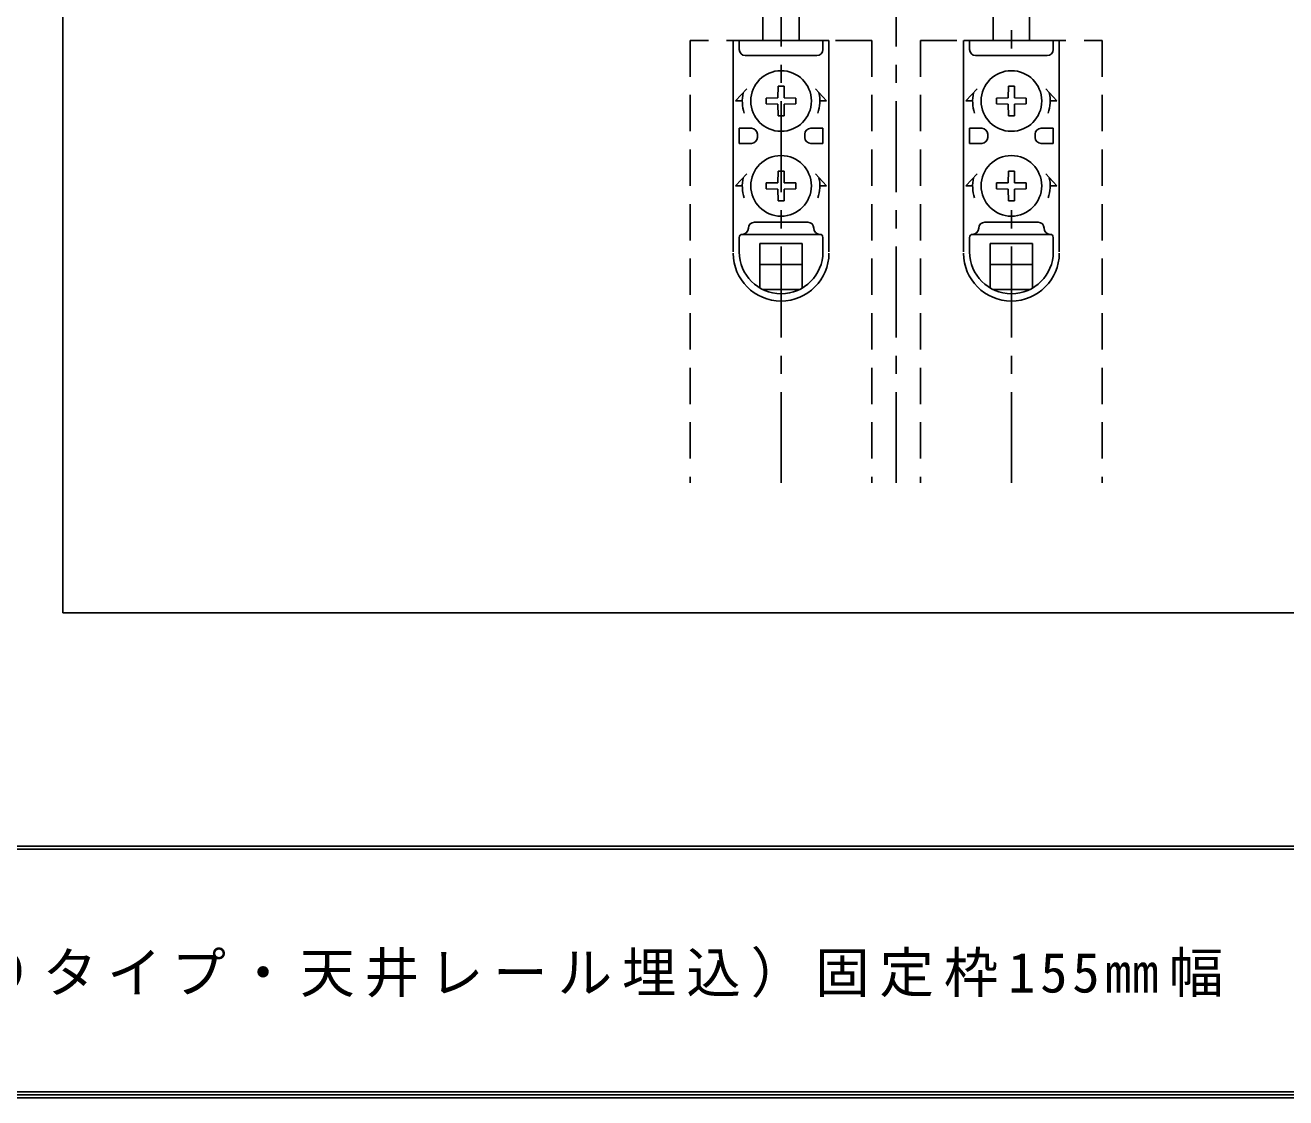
# Model space of a CAD drawing. Units: millimetres, scale not verified. Extents: x -584 to 586, y -431 to 418.
# Drawn here: x -304.6 to -96.6, y -420.5 to -243.6 of the extents above; entities that cross this region are included whole.
import ezdxf

# ---------------------------------------------------------------- set-up
doc = ezdxf.new("R2010")
doc.units = ezdxf.units.MM
doc.header["$LTSCALE"] = 3
doc.linetypes.add('CHAIN1', pattern=[8, 5, -1, 1, -1])
doc.linetypes.add('DASHED2', pattern=[3, 2, -1])
for name, color, linetype in [('0-A_文字', 3, 'Continuous'), ('0-B_寸法', 7, 'Continuous'), ('F-1_枠', 6, 'Continuous'), ('F-A_文字', 7, 'Continuous')]:
    doc.layers.add(name, color=color, linetype=linetype)
doc.styles.add('ＭＳ ゴシック', font='')
doc.styles.get('ＭＳ ゴシック').set_extended_font_data('MS Gothic')

msp = doc.modelspace()

# ---------------------------------------------------------------- linework, layer by layer
at = {"layer": '0-A_文字'}
msp.add_line((-298.415, -340.5), (13.632, -340.5), dxfattribs=at)
at = {"layer": '0-B_寸法', "color": 3}
msp.add_line((-298.415, -340.5), (-298.415, -91.941), dxfattribs=at)
at = {"layer": '0-B_寸法', "color": 4, "linetype": 'CHAIN1'}
for p, q in [((-160.891, -319.075), (-160.891, -190.708)), ((-179.891, -319.075), (-179.891, -202.39)), ((-141.891, -202.39), (-141.891, -249.36)), ((-141.891, -319.075), (-141.891, -272.258))]:
    msp.add_line(p, q, dxfattribs=at)
at = {"layer": '0-B_寸法'}
for p, q in [((-182.891, -241.06), (-182.891, -246.06)), ((-176.891, -246.06), (-176.891, -241.06)), ((-144.891, -246.06), (-144.891, -241.06)), ((-138.891, -241.06), (-138.891, -246.06)), ((-172.035, -246.06), (-187.835, -246.06)), ((-172.035, -246.06), (-187.835, -246.06)), ((-187.792, -246.06), (-187.792, -280.96)), ((-186.792, -246.06), (-186.792, -247.56)), ((-172.992, -246.06), (-172.992, -247.56)), ((-171.992, -246.06), (-171.992, -280.96)), ((-149.79, -246.06), (-149.79, -280.96)), ((-149.748, -246.06), (-133.948, -246.06)), ((-149.748, -246.06), (-133.948, -246.06)), ((-148.79, -246.06), (-148.79, -247.56)), ((-134.99, -246.06), (-134.99, -247.56)), ((-133.99, -246.06), (-133.99, -280.96)), ((-173.992, -248.56), (-185.792, -248.56)), ((-147.79, -248.56), (-135.99, -248.56)), ((-180.412, -255.54), (-180.378, -253.61)), ((-180.378, -253.61), (-179.406, -253.61)), ((-179.372, -255.54), (-179.406, -253.61)), ((-142.41, -255.54), (-142.376, -253.61)), ((-141.404, -253.61), (-142.376, -253.61)), ((-141.371, -255.54), (-141.404, -253.61)), ((-185.549, -254.06), (-187.392, -256.06)), ((-180.412, -255.54), (-182.342, -255.574)), ((-182.342, -256.546), (-182.342, -255.574)), ((-179.372, -255.54), (-177.442, -255.574)), ((-177.442, -255.574), (-177.442, -256.546)), ((-174.235, -254.06), (-172.392, -256.06)), ((-147.547, -254.06), (-149.39, -256.06)), ((-142.41, -255.54), (-144.34, -255.574)), ((-144.34, -255.574), (-144.34, -256.546)), ((-141.371, -255.54), (-139.44, -255.574)), ((-139.44, -256.546), (-139.44, -255.574)), ((-136.233, -254.06), (-134.39, -256.06)), ((-186.292, -256.06), (-187.392, -256.06)), ((-180.412, -256.58), (-182.342, -256.546)), ((-180.412, -256.58), (-180.378, -258.51)), ((-179.372, -256.58), (-179.406, -258.51)), ((-179.372, -256.58), (-177.442, -256.546)), ((-173.492, -256.06), (-172.392, -256.06)), ((-148.29, -256.06), (-149.39, -256.06)), ((-142.41, -256.58), (-144.34, -256.546)), ((-142.41, -256.58), (-142.376, -258.51)), ((-141.371, -256.58), (-141.404, -258.51)), ((-141.371, -256.58), (-139.44, -256.546)), ((-135.49, -256.06), (-134.39, -256.06)), ((-179.406, -258.51), (-180.378, -258.51)), ((-142.376, -258.51), (-141.404, -258.51)), ((-186.792, -260.56), (-186.792, -263.06)), ((-184.792, -260.56), (-186.792, -260.56)), ((-183.792, -261.56), (-183.792, -262.06)), ((-175.992, -261.56), (-175.992, -262.06)), ((-174.992, -260.56), (-172.992, -260.56)), ((-172.992, -260.56), (-172.992, -263.06)), ((-148.79, -260.56), (-148.79, -263.06)), ((-146.79, -260.56), (-148.79, -260.56)), ((-145.79, -261.56), (-145.79, -262.06)), ((-137.99, -261.56), (-137.99, -262.06)), ((-136.99, -260.56), (-134.99, -260.56)), ((-134.99, -260.56), (-134.99, -263.06)), ((-184.792, -263.06), (-186.792, -263.06)), ((-174.992, -263.06), (-172.992, -263.06)), ((-146.79, -263.06), (-148.79, -263.06)), ((-136.99, -263.06), (-134.99, -263.06)), ((-185.549, -268.06), (-187.392, -270.06)), ((-180.412, -269.54), (-180.378, -267.61)), ((-180.378, -267.61), (-179.406, -267.61)), ((-179.372, -269.54), (-179.406, -267.61)), ((-174.235, -268.06), (-172.392, -270.06)), ((-147.547, -268.06), (-149.39, -270.06)), ((-142.41, -269.54), (-142.376, -267.61)), ((-141.404, -267.61), (-142.376, -267.61)), ((-141.371, -269.54), (-141.404, -267.61)), ((-136.233, -268.06), (-134.39, -270.06)), ((-186.292, -270.06), (-187.392, -270.06)), ((-180.412, -269.54), (-182.342, -269.574)), ((-182.342, -270.546), (-182.342, -269.574)), ((-179.372, -269.54), (-177.442, -269.574)), ((-177.442, -269.574), (-177.442, -270.546)), ((-173.492, -270.06), (-172.392, -270.06)), ((-148.29, -270.06), (-149.39, -270.06)), ((-142.41, -269.54), (-144.34, -269.574)), ((-144.34, -269.574), (-144.34, -270.546)), ((-141.371, -269.54), (-139.44, -269.574)), ((-139.44, -270.546), (-139.44, -269.574)), ((-135.49, -270.06), (-134.39, -270.06)), ((-180.412, -270.58), (-182.342, -270.546)), ((-180.412, -270.58), (-180.378, -272.51)), ((-179.372, -270.58), (-179.406, -272.51)), ((-179.372, -270.58), (-177.442, -270.546)), ((-142.41, -270.58), (-144.34, -270.546)), ((-142.41, -270.58), (-142.376, -272.51)), ((-141.371, -270.58), (-141.404, -272.51)), ((-141.371, -270.58), (-139.44, -270.546)), ((-179.406, -272.51), (-180.378, -272.51)), ((-142.376, -272.51), (-141.404, -272.51)), ((-175.492, -276.06), (-184.292, -276.06)), ((-146.29, -276.06), (-137.49, -276.06)), ((-186.792, -280.96), (-186.792, -278.56)), ((-173.492, -278.06), (-186.292, -278.06)), ((-172.992, -280.96), (-172.992, -278.56)), ((-148.79, -280.96), (-148.79, -278.56)), ((-148.29, -278.06), (-135.49, -278.06)), ((-134.99, -280.96), (-134.99, -278.56)), ((-176.392, -279.56), (-183.392, -279.56)), ((-183.392, -286.906), (-183.392, -279.56)), ((-176.392, -286.906), (-176.392, -279.56)), ((-145.39, -279.56), (-138.39, -279.56)), ((-145.39, -286.906), (-145.39, -279.56)), ((-138.39, -286.906), (-138.39, -279.56)), ((-176.392, -283.06), (-183.392, -283.06)), ((-145.39, -283.06), (-138.39, -283.06)), ((-176.864, -287.16), (-182.92, -287.16)), ((-144.918, -287.16), (-138.862, -287.16))]:
    msp.add_line(p, q, dxfattribs=at)
at = {"layer": '0-B_寸法', "color": 6, "linetype": 'DASHED2'}
for p, q in [((-194.891, -246.06), (-194.891, -319.075)), ((-164.891, -246.06), (-194.891, -246.06)), ((-164.891, -246.06), (-164.891, -319.075)), ((-156.891, -246.06), (-156.891, -319.075))]:
    msp.add_line(p, q, dxfattribs=at)
msp.add_lwpolyline([(-156.891, -246.06), (-126.891, -246.06), (-126.891, -319.075)], dxfattribs=at)
at = {"layer": '0-B_寸法'}
for centre in [(-179.892, -256.06), (-141.89, -256.06), (-179.892, -270.06), (-141.89, -270.06)]:
    msp.add_circle(centre, 5, dxfattribs=at)
for centre, radius, start, end in [((-185.792, -247.56), 1, 180, 270), ((-173.992, -247.56), 1, 270, 0), ((-147.79, -247.56), 1, 180, 270), ((-135.99, -247.56), 1, 270, 0), ((-179.892, -256.06), 6.4, 167.82427, 198.20996), ((-179.892, -256.06), 6.4, 341.79004, 12.17573), ((-141.89, -256.06), 6.4, 167.82427, 198.20996), ((-141.89, -256.06), 6.4, 341.79004, 12.17573), ((-184.792, -261.56), 1, 0, 90), ((-174.992, -261.56), 1, 90, 180), ((-146.79, -261.56), 1, 0, 90), ((-136.99, -261.56), 1, 90, 180), ((-184.792, -262.06), 1, 270, 0), ((-174.992, -262.06), 1, 180, 270), ((-146.79, -262.06), 1, 270, 0), ((-136.99, -262.06), 1, 180, 270), ((-179.892, -270.06), 6.4, 167.82427, 198.20996), ((-179.892, -270.06), 6.4, 341.79004, 12.17573), ((-141.89, -270.06), 6.4, 167.82427, 198.20996), ((-141.89, -270.06), 6.4, 341.79004, 12.17573), ((-184.292, -277.06), 1, 90, 180), ((-175.492, -277.06), 1, 0, 90), ((-146.29, -277.06), 1, 90, 180), ((-137.49, -277.06), 1, 0, 90), ((-186.292, -278.56), 0.5, 90, 180), ((-186.292, -277.06), 1, 270, 0), ((-173.492, -277.06), 1, 180, 270), ((-173.492, -278.56), 0.5, 0, 90), ((-148.29, -278.56), 0.5, 90, 180), ((-148.29, -277.06), 1, 270, 0), ((-135.49, -277.06), 1, 180, 270), ((-135.49, -278.56), 0.5, 0, 90), ((-179.892, -281.16), 7.9, 180, 0), ((-179.892, -280.96), 6.9, 180, 0), ((-141.89, -281.16), 7.9, 180, 0), ((-141.89, -280.96), 6.9, 180, 0)]:
    msp.add_arc(centre, radius, start, end, dxfattribs=at)
at = {"layer": 'F-1_枠'}
for p, q in [((585.992, -379), (-584.008, -379)), ((585.992, -379.5), (-584.008, -379.5)), ((585.992, -419.5), (-584.008, -419.5)), ((585.992, -420), (-584.008, -420)), ((585.992, -420.5), (-584.008, -420.5))]:
    msp.add_line(p, q, dxfattribs=at)

# ---------------------------------------------------------------- texts
at = {"layer": 'F-A_文字', "insert": (-508.763, -404), "char_height": 6.598, "attachment_point": 7, "style": 'ＭＳ ゴシック'}
msp.add_mtext('\\T1.18;ピノアース\u3000Ｈ24\\~４枚引き違い戸（上吊りタイプ・天井レール埋込）固定枠155㎜幅\u3000２方枠\u3000', dxfattribs=at)

doc.saveas('drawing.dxf')
